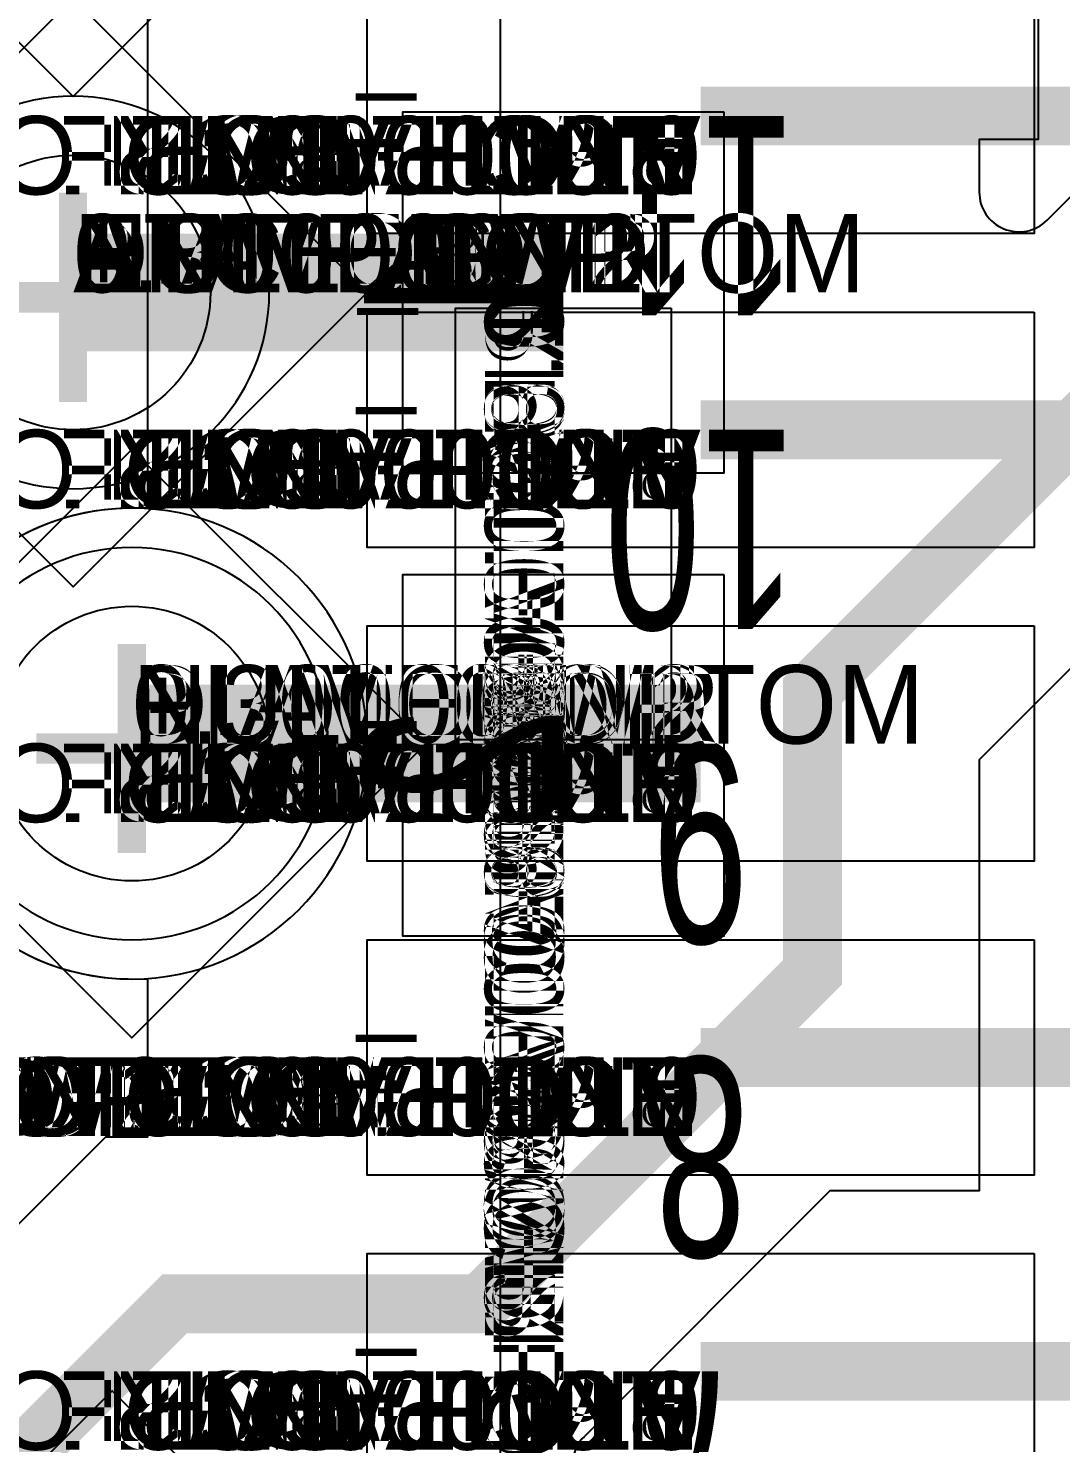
# Model space of a CAD drawing. Extents: x 0 to 323, y 0 to 320.
# Drawn here: x 146.986 to 149.618, y 46.618 to 50.223 of the extents above; entities that cross this region are included whole.
import ezdxf
from ezdxf.enums import TextEntityAlignment as Align

# ---------------------------------------------------------------- set-up
doc = ezdxf.new("R2010")
doc.units = 0
doc.header["$MEASUREMENT"] = 0
doc.layers.get('0').update_dxf_attribs({"linetype": 'CONTINUOUS'})
for name, color, linetype in [('CDN_FIGURES', 7, 'CONTINUOUS'), ('ETCH_BOTTOM', 7, 'CONTINUOUS'), ('ETCH_GND', 3, 'CONTINUOUS'), ('ETCH_INT1', 4, 'CONTINUOUS'), ('ETCH_INT2', 5, 'CONTINUOUS'), ('ETCH_PWR', 6, 'CONTINUOUS'), ('ETCH_TOP', 2, 'CONTINUOUS'), ('MANUFACTURING_NCLEGEND-1-6', 8, 'CONTINUOUS'), ('PACKAGE_GEOMETRY_ASSEMBLY_TOP', 11, 'CONTINUOUS'), ('PACKAGE_GEOMETRY_PIN_NUMBER', 9, 'CONTINUOUS')]:
    doc.layers.add(name, color=color, linetype=linetype)

# ---------------------------------------------------------------- blocks, each defined once
blk = doc.blocks.new('PAD_INFO')
for tag in ['SHAPE_TYPE', 'PAD_HEIGHT', 'PAD_LAYER', 'PAD_TYPE', 'PAD_WIDTH']:
    blk.add_attdef(tag, (0, 0), '', height=0.2)
at = {"flags": 2}
blk.add_attdef('CDN_TYPE', (0, 0), '', height=0.2, dxfattribs=at)
blk = doc.blocks.new('DRILL_INFO')
at = {"flags": 2}
blk.add_attdef('CDN_TYPE', (0, 0), '', height=0.2, dxfattribs=at)
for tag in ['FSHAPE', 'FCHAR', 'DRILL_HEIGHT', 'DIAMETER', 'PLATED', 'DRILL_WIDTH']:
    blk.add_attdef(tag, (0, 0), '', height=0.2)
blk = doc.blocks.new('VIA0700X0300')
at = {"layer": 'ETCH_BOTTOM'}
blk.add_circle((0, 0), 0.35, dxfattribs=at)
at = {"layer": 'ETCH_GND'}
blk.add_circle((0, 0), 0.35, dxfattribs=at)
at = {"layer": 'ETCH_INT1'}
blk.add_circle((0, 0), 0.35, dxfattribs=at)
at = {"layer": 'ETCH_INT2'}
blk.add_circle((0, 0), 0.35, dxfattribs=at)
at = {"layer": 'ETCH_PWR'}
blk.add_circle((0, 0), 0.35, dxfattribs=at)
at = {"layer": 'ETCH_TOP'}
blk.add_circle((0, 0), 0.35, dxfattribs=at)
ref = blk.add_blockref('PAD_INFO', (0, 0))
ref.add_attrib('PAD_LAYER', 'ETCH_TOP', (0, 0), dxfattribs={"height": 0.2})
ref.add_attrib('SHAPE_TYPE', 'NULL', (0, 0), dxfattribs={"height": 0.2})
ref.add_attrib('PAD_TYPE', 'ANTIPAD', (0, 0), dxfattribs={"height": 0.2})
ref.add_attrib('PAD_WIDTH', '0.000000', (0, 0), dxfattribs={"height": 0.2})
ref.add_attrib('PAD_HEIGHT', '0.000000', (0, 0), dxfattribs={"height": 0.2})
ref = blk.add_blockref('PAD_INFO', (0, 0))
ref.add_attrib('PAD_LAYER', 'ETCH_GND', (0, 0), dxfattribs={"height": 0.2})
ref.add_attrib('SHAPE_TYPE', 'NULL', (0, 0), dxfattribs={"height": 0.2})
ref.add_attrib('PAD_TYPE', 'ANTIPAD', (0, 0), dxfattribs={"height": 0.2})
ref.add_attrib('PAD_WIDTH', '0.000000', (0, 0), dxfattribs={"height": 0.2})
ref.add_attrib('PAD_HEIGHT', '0.000000', (0, 0), dxfattribs={"height": 0.2})
ref = blk.add_blockref('PAD_INFO', (0, 0))
ref.add_attrib('PAD_LAYER', 'ETCH_INT1', (0, 0), dxfattribs={"height": 0.2})
ref.add_attrib('SHAPE_TYPE', 'NULL', (0, 0), dxfattribs={"height": 0.2})
ref.add_attrib('PAD_TYPE', 'ANTIPAD', (0, 0), dxfattribs={"height": 0.2})
ref.add_attrib('PAD_WIDTH', '0.000000', (0, 0), dxfattribs={"height": 0.2})
ref.add_attrib('PAD_HEIGHT', '0.000000', (0, 0), dxfattribs={"height": 0.2})
ref = blk.add_blockref('PAD_INFO', (0, 0))
ref.add_attrib('PAD_LAYER', 'ETCH_INT2', (0, 0), dxfattribs={"height": 0.2})
ref.add_attrib('SHAPE_TYPE', 'NULL', (0, 0), dxfattribs={"height": 0.2})
ref.add_attrib('PAD_TYPE', 'ANTIPAD', (0, 0), dxfattribs={"height": 0.2})
ref.add_attrib('PAD_WIDTH', '0.000000', (0, 0), dxfattribs={"height": 0.2})
ref.add_attrib('PAD_HEIGHT', '0.000000', (0, 0), dxfattribs={"height": 0.2})
ref = blk.add_blockref('PAD_INFO', (0, 0))
ref.add_attrib('PAD_LAYER', 'ETCH_PWR', (0, 0), dxfattribs={"height": 0.2})
ref.add_attrib('SHAPE_TYPE', 'NULL', (0, 0), dxfattribs={"height": 0.2})
ref.add_attrib('PAD_TYPE', 'ANTIPAD', (0, 0), dxfattribs={"height": 0.2})
ref.add_attrib('PAD_WIDTH', '0.000000', (0, 0), dxfattribs={"height": 0.2})
ref.add_attrib('PAD_HEIGHT', '0.000000', (0, 0), dxfattribs={"height": 0.2})
ref = blk.add_blockref('PAD_INFO', (0, 0))
ref.add_attrib('PAD_LAYER', 'ETCH_BOTTOM', (0, 0), dxfattribs={"height": 0.2})
ref.add_attrib('SHAPE_TYPE', 'NULL', (0, 0), dxfattribs={"height": 0.2})
ref.add_attrib('PAD_TYPE', 'ANTIPAD', (0, 0), dxfattribs={"height": 0.2})
ref.add_attrib('PAD_WIDTH', '0.000000', (0, 0), dxfattribs={"height": 0.2})
ref.add_attrib('PAD_HEIGHT', '0.000000', (0, 0), dxfattribs={"height": 0.2})
ref = blk.add_blockref('PAD_INFO', (0, 0))
ref.add_attrib('PAD_LAYER', 'ETCH_TOP', (0, 0), dxfattribs={"height": 0.2})
ref.add_attrib('SHAPE_TYPE', 'NULL', (0, 0), dxfattribs={"height": 0.2})
ref.add_attrib('PAD_TYPE', 'THERMAL', (0, 0), dxfattribs={"height": 0.2})
ref.add_attrib('PAD_WIDTH', '0.000000', (0, 0), dxfattribs={"height": 0.2})
ref.add_attrib('PAD_HEIGHT', '0.000000', (0, 0), dxfattribs={"height": 0.2})
ref = blk.add_blockref('PAD_INFO', (0, 0))
ref.add_attrib('PAD_LAYER', 'ETCH_GND', (0, 0), dxfattribs={"height": 0.2})
ref.add_attrib('SHAPE_TYPE', 'NULL', (0, 0), dxfattribs={"height": 0.2})
ref.add_attrib('PAD_TYPE', 'THERMAL', (0, 0), dxfattribs={"height": 0.2})
ref.add_attrib('PAD_WIDTH', '0.000000', (0, 0), dxfattribs={"height": 0.2})
ref.add_attrib('PAD_HEIGHT', '0.000000', (0, 0), dxfattribs={"height": 0.2})
ref = blk.add_blockref('PAD_INFO', (0, 0))
ref.add_attrib('PAD_LAYER', 'ETCH_INT1', (0, 0), dxfattribs={"height": 0.2})
ref.add_attrib('SHAPE_TYPE', 'NULL', (0, 0), dxfattribs={"height": 0.2})
ref.add_attrib('PAD_TYPE', 'THERMAL', (0, 0), dxfattribs={"height": 0.2})
ref.add_attrib('PAD_WIDTH', '0.000000', (0, 0), dxfattribs={"height": 0.2})
ref.add_attrib('PAD_HEIGHT', '0.000000', (0, 0), dxfattribs={"height": 0.2})
ref = blk.add_blockref('PAD_INFO', (0, 0))
ref.add_attrib('PAD_LAYER', 'ETCH_INT2', (0, 0), dxfattribs={"height": 0.2})
ref.add_attrib('SHAPE_TYPE', 'NULL', (0, 0), dxfattribs={"height": 0.2})
ref.add_attrib('PAD_TYPE', 'THERMAL', (0, 0), dxfattribs={"height": 0.2})
ref.add_attrib('PAD_WIDTH', '0.000000', (0, 0), dxfattribs={"height": 0.2})
ref.add_attrib('PAD_HEIGHT', '0.000000', (0, 0), dxfattribs={"height": 0.2})
ref = blk.add_blockref('PAD_INFO', (0, 0))
ref.add_attrib('PAD_LAYER', 'ETCH_PWR', (0, 0), dxfattribs={"height": 0.2})
ref.add_attrib('SHAPE_TYPE', 'NULL', (0, 0), dxfattribs={"height": 0.2})
ref.add_attrib('PAD_TYPE', 'THERMAL', (0, 0), dxfattribs={"height": 0.2})
ref.add_attrib('PAD_WIDTH', '0.000000', (0, 0), dxfattribs={"height": 0.2})
ref.add_attrib('PAD_HEIGHT', '0.000000', (0, 0), dxfattribs={"height": 0.2})
ref = blk.add_blockref('PAD_INFO', (0, 0))
ref.add_attrib('PAD_LAYER', 'ETCH_BOTTOM', (0, 0), dxfattribs={"height": 0.2})
ref.add_attrib('SHAPE_TYPE', 'NULL', (0, 0), dxfattribs={"height": 0.2})
ref.add_attrib('PAD_TYPE', 'THERMAL', (0, 0), dxfattribs={"height": 0.2})
ref.add_attrib('PAD_WIDTH', '0.000000', (0, 0), dxfattribs={"height": 0.2})
ref.add_attrib('PAD_HEIGHT', '0.000000', (0, 0), dxfattribs={"height": 0.2})
ref = blk.add_blockref('PAD_INFO', (0, 0))
ref.add_attrib('PAD_LAYER', 'ETCH_TOP', (0, 0), dxfattribs={"height": 0.2})
ref.add_attrib('SHAPE_TYPE', 'CIRCLE', (0, 0), dxfattribs={"height": 0.2})
ref.add_attrib('PAD_TYPE', 'REGULAR', (0, 0), dxfattribs={"height": 0.2})
ref.add_attrib('PAD_WIDTH', '0.700000', (0, 0), dxfattribs={"height": 0.2})
ref.add_attrib('PAD_HEIGHT', '0.700000', (0, 0), dxfattribs={"height": 0.2})
ref = blk.add_blockref('PAD_INFO', (0, 0))
ref.add_attrib('PAD_LAYER', 'ETCH_GND', (0, 0), dxfattribs={"height": 0.2})
ref.add_attrib('SHAPE_TYPE', 'CIRCLE', (0, 0), dxfattribs={"height": 0.2})
ref.add_attrib('PAD_TYPE', 'REGULAR', (0, 0), dxfattribs={"height": 0.2})
ref.add_attrib('PAD_WIDTH', '0.700000', (0, 0), dxfattribs={"height": 0.2})
ref.add_attrib('PAD_HEIGHT', '0.700000', (0, 0), dxfattribs={"height": 0.2})
ref = blk.add_blockref('PAD_INFO', (0, 0))
ref.add_attrib('PAD_LAYER', 'ETCH_INT1', (0, 0), dxfattribs={"height": 0.2})
ref.add_attrib('SHAPE_TYPE', 'CIRCLE', (0, 0), dxfattribs={"height": 0.2})
ref.add_attrib('PAD_TYPE', 'REGULAR', (0, 0), dxfattribs={"height": 0.2})
ref.add_attrib('PAD_WIDTH', '0.700000', (0, 0), dxfattribs={"height": 0.2})
ref.add_attrib('PAD_HEIGHT', '0.700000', (0, 0), dxfattribs={"height": 0.2})
ref = blk.add_blockref('PAD_INFO', (0, 0))
ref.add_attrib('PAD_LAYER', 'ETCH_INT2', (0, 0), dxfattribs={"height": 0.2})
ref.add_attrib('SHAPE_TYPE', 'CIRCLE', (0, 0), dxfattribs={"height": 0.2})
ref.add_attrib('PAD_TYPE', 'REGULAR', (0, 0), dxfattribs={"height": 0.2})
ref.add_attrib('PAD_WIDTH', '0.700000', (0, 0), dxfattribs={"height": 0.2})
ref.add_attrib('PAD_HEIGHT', '0.700000', (0, 0), dxfattribs={"height": 0.2})
ref = blk.add_blockref('PAD_INFO', (0, 0))
ref.add_attrib('PAD_LAYER', 'ETCH_PWR', (0, 0), dxfattribs={"height": 0.2})
ref.add_attrib('SHAPE_TYPE', 'CIRCLE', (0, 0), dxfattribs={"height": 0.2})
ref.add_attrib('PAD_TYPE', 'REGULAR', (0, 0), dxfattribs={"height": 0.2})
ref.add_attrib('PAD_WIDTH', '0.700000', (0, 0), dxfattribs={"height": 0.2})
ref.add_attrib('PAD_HEIGHT', '0.700000', (0, 0), dxfattribs={"height": 0.2})
ref = blk.add_blockref('PAD_INFO', (0, 0))
ref.add_attrib('PAD_LAYER', 'ETCH_BOTTOM', (0, 0), dxfattribs={"height": 0.2})
ref.add_attrib('SHAPE_TYPE', 'CIRCLE', (0, 0), dxfattribs={"height": 0.2})
ref.add_attrib('PAD_TYPE', 'REGULAR', (0, 0), dxfattribs={"height": 0.2})
ref.add_attrib('PAD_WIDTH', '0.700000', (0, 0), dxfattribs={"height": 0.2})
ref.add_attrib('PAD_HEIGHT', '0.700000', (0, 0), dxfattribs={"height": 0.2})
ref = blk.add_blockref('DRILL_INFO', (0, 0))
ref.add_attrib('DIAMETER', '0.300000', (0, 0), dxfattribs={"height": 0.2})
ref.add_attrib('PLATED', 'PLATED', (0, 0), dxfattribs={"height": 0.2})
ref.add_attrib('FSHAPE', 'DIAMOND', (0, 0), dxfattribs={"height": 0.2})
ref.add_attrib('FCHAR', '+', (0, 0), dxfattribs={"height": 0.2})
ref.add_attrib('DRILL_WIDTH', '1.500000', (0, 0), dxfattribs={"height": 0.2})
ref.add_attrib('DRILL_HEIGHT', '1.500000', (0, 0), dxfattribs={"height": 0.2})
for tag in ['CDN_TYPE', 'PIN']:
    blk.add_attdef(tag, (0, 0), '', height=0.2)
at = {"flags": 2}
for tag in ['PSTKNAME', 'BBV']:
    blk.add_attdef(tag, (0, 0), '', height=0.2, dxfattribs=at)
blk = doc.blocks.new('FIGURE_DIAMOND')
at = {"layer": 'CDN_FIGURES'}
blk.add_lwpolyline([(-0.5, 0), (0, 0.5), (0.5, 0), (0, -0.5)], close=True, dxfattribs=at)
blk = doc.blocks.new('RC1700X0600TS_NS')
at = {"layer": 'ETCH_TOP'}
blk.add_lwpolyline([(-0.85, -0.3), (-0.85, 0.3), (0.85, 0.3), (0.85, -0.3)], close=True, dxfattribs=at)
ref = blk.add_blockref('PAD_INFO', (0, 0))
ref.add_attrib('PAD_LAYER', 'ETCH_TOP', (0, 0), dxfattribs={"height": 0.2})
ref.add_attrib('SHAPE_TYPE', 'NULL', (0, 0), dxfattribs={"height": 0.2})
ref.add_attrib('PAD_TYPE', 'ANTIPAD', (0, 0), dxfattribs={"height": 0.2})
ref.add_attrib('PAD_WIDTH', '0.000000', (0, 0), dxfattribs={"height": 0.2})
ref.add_attrib('PAD_HEIGHT', '0.000000', (0, 0), dxfattribs={"height": 0.2})
ref = blk.add_blockref('PAD_INFO', (0, 0))
ref.add_attrib('PAD_LAYER', 'ETCH_GND', (0, 0), dxfattribs={"height": 0.2})
ref.add_attrib('SHAPE_TYPE', 'NULL', (0, 0), dxfattribs={"height": 0.2})
ref.add_attrib('PAD_TYPE', 'ANTIPAD', (0, 0), dxfattribs={"height": 0.2})
ref.add_attrib('PAD_WIDTH', '0.000000', (0, 0), dxfattribs={"height": 0.2})
ref.add_attrib('PAD_HEIGHT', '0.000000', (0, 0), dxfattribs={"height": 0.2})
ref = blk.add_blockref('PAD_INFO', (0, 0))
ref.add_attrib('PAD_LAYER', 'ETCH_INT1', (0, 0), dxfattribs={"height": 0.2})
ref.add_attrib('SHAPE_TYPE', 'NULL', (0, 0), dxfattribs={"height": 0.2})
ref.add_attrib('PAD_TYPE', 'ANTIPAD', (0, 0), dxfattribs={"height": 0.2})
ref.add_attrib('PAD_WIDTH', '0.000000', (0, 0), dxfattribs={"height": 0.2})
ref.add_attrib('PAD_HEIGHT', '0.000000', (0, 0), dxfattribs={"height": 0.2})
ref = blk.add_blockref('PAD_INFO', (0, 0))
ref.add_attrib('PAD_LAYER', 'ETCH_INT2', (0, 0), dxfattribs={"height": 0.2})
ref.add_attrib('SHAPE_TYPE', 'NULL', (0, 0), dxfattribs={"height": 0.2})
ref.add_attrib('PAD_TYPE', 'ANTIPAD', (0, 0), dxfattribs={"height": 0.2})
ref.add_attrib('PAD_WIDTH', '0.000000', (0, 0), dxfattribs={"height": 0.2})
ref.add_attrib('PAD_HEIGHT', '0.000000', (0, 0), dxfattribs={"height": 0.2})
ref = blk.add_blockref('PAD_INFO', (0, 0))
ref.add_attrib('PAD_LAYER', 'ETCH_PWR', (0, 0), dxfattribs={"height": 0.2})
ref.add_attrib('SHAPE_TYPE', 'NULL', (0, 0), dxfattribs={"height": 0.2})
ref.add_attrib('PAD_TYPE', 'ANTIPAD', (0, 0), dxfattribs={"height": 0.2})
ref.add_attrib('PAD_WIDTH', '0.000000', (0, 0), dxfattribs={"height": 0.2})
ref.add_attrib('PAD_HEIGHT', '0.000000', (0, 0), dxfattribs={"height": 0.2})
ref = blk.add_blockref('PAD_INFO', (0, 0))
ref.add_attrib('PAD_LAYER', 'ETCH_BOTTOM', (0, 0), dxfattribs={"height": 0.2})
ref.add_attrib('SHAPE_TYPE', 'NULL', (0, 0), dxfattribs={"height": 0.2})
ref.add_attrib('PAD_TYPE', 'ANTIPAD', (0, 0), dxfattribs={"height": 0.2})
ref.add_attrib('PAD_WIDTH', '0.000000', (0, 0), dxfattribs={"height": 0.2})
ref.add_attrib('PAD_HEIGHT', '0.000000', (0, 0), dxfattribs={"height": 0.2})
ref = blk.add_blockref('PAD_INFO', (0, 0))
ref.add_attrib('PAD_LAYER', 'ETCH_TOP', (0, 0), dxfattribs={"height": 0.2})
ref.add_attrib('SHAPE_TYPE', 'NULL', (0, 0), dxfattribs={"height": 0.2})
ref.add_attrib('PAD_TYPE', 'THERMAL', (0, 0), dxfattribs={"height": 0.2})
ref.add_attrib('PAD_WIDTH', '0.000000', (0, 0), dxfattribs={"height": 0.2})
ref.add_attrib('PAD_HEIGHT', '0.000000', (0, 0), dxfattribs={"height": 0.2})
ref = blk.add_blockref('PAD_INFO', (0, 0))
ref.add_attrib('PAD_LAYER', 'ETCH_GND', (0, 0), dxfattribs={"height": 0.2})
ref.add_attrib('SHAPE_TYPE', 'NULL', (0, 0), dxfattribs={"height": 0.2})
ref.add_attrib('PAD_TYPE', 'THERMAL', (0, 0), dxfattribs={"height": 0.2})
ref.add_attrib('PAD_WIDTH', '0.000000', (0, 0), dxfattribs={"height": 0.2})
ref.add_attrib('PAD_HEIGHT', '0.000000', (0, 0), dxfattribs={"height": 0.2})
ref = blk.add_blockref('PAD_INFO', (0, 0))
ref.add_attrib('PAD_LAYER', 'ETCH_INT1', (0, 0), dxfattribs={"height": 0.2})
ref.add_attrib('SHAPE_TYPE', 'NULL', (0, 0), dxfattribs={"height": 0.2})
ref.add_attrib('PAD_TYPE', 'THERMAL', (0, 0), dxfattribs={"height": 0.2})
ref.add_attrib('PAD_WIDTH', '0.000000', (0, 0), dxfattribs={"height": 0.2})
ref.add_attrib('PAD_HEIGHT', '0.000000', (0, 0), dxfattribs={"height": 0.2})
ref = blk.add_blockref('PAD_INFO', (0, 0))
ref.add_attrib('PAD_LAYER', 'ETCH_INT2', (0, 0), dxfattribs={"height": 0.2})
ref.add_attrib('SHAPE_TYPE', 'NULL', (0, 0), dxfattribs={"height": 0.2})
ref.add_attrib('PAD_TYPE', 'THERMAL', (0, 0), dxfattribs={"height": 0.2})
ref.add_attrib('PAD_WIDTH', '0.000000', (0, 0), dxfattribs={"height": 0.2})
ref.add_attrib('PAD_HEIGHT', '0.000000', (0, 0), dxfattribs={"height": 0.2})
ref = blk.add_blockref('PAD_INFO', (0, 0))
ref.add_attrib('PAD_LAYER', 'ETCH_PWR', (0, 0), dxfattribs={"height": 0.2})
ref.add_attrib('SHAPE_TYPE', 'NULL', (0, 0), dxfattribs={"height": 0.2})
ref.add_attrib('PAD_TYPE', 'THERMAL', (0, 0), dxfattribs={"height": 0.2})
ref.add_attrib('PAD_WIDTH', '0.000000', (0, 0), dxfattribs={"height": 0.2})
ref.add_attrib('PAD_HEIGHT', '0.000000', (0, 0), dxfattribs={"height": 0.2})
ref = blk.add_blockref('PAD_INFO', (0, 0))
ref.add_attrib('PAD_LAYER', 'ETCH_BOTTOM', (0, 0), dxfattribs={"height": 0.2})
ref.add_attrib('SHAPE_TYPE', 'NULL', (0, 0), dxfattribs={"height": 0.2})
ref.add_attrib('PAD_TYPE', 'THERMAL', (0, 0), dxfattribs={"height": 0.2})
ref.add_attrib('PAD_WIDTH', '0.000000', (0, 0), dxfattribs={"height": 0.2})
ref.add_attrib('PAD_HEIGHT', '0.000000', (0, 0), dxfattribs={"height": 0.2})
ref = blk.add_blockref('PAD_INFO', (0, 0))
ref.add_attrib('PAD_LAYER', 'ETCH_TOP', (0, 0), dxfattribs={"height": 0.2})
ref.add_attrib('SHAPE_TYPE', 'RECTANGLE', (0, 0), dxfattribs={"height": 0.2})
ref.add_attrib('PAD_TYPE', 'REGULAR', (0, 0), dxfattribs={"height": 0.2})
ref.add_attrib('PAD_WIDTH', '1.700000', (0, 0), dxfattribs={"height": 0.2})
ref.add_attrib('PAD_HEIGHT', '0.600000', (0, 0), dxfattribs={"height": 0.2})
ref = blk.add_blockref('PAD_INFO', (0, 0))
ref.add_attrib('PAD_LAYER', 'ETCH_GND', (0, 0), dxfattribs={"height": 0.2})
ref.add_attrib('SHAPE_TYPE', 'NULL', (0, 0), dxfattribs={"height": 0.2})
ref.add_attrib('PAD_TYPE', 'REGULAR', (0, 0), dxfattribs={"height": 0.2})
ref.add_attrib('PAD_WIDTH', '0.000000', (0, 0), dxfattribs={"height": 0.2})
ref.add_attrib('PAD_HEIGHT', '0.000000', (0, 0), dxfattribs={"height": 0.2})
ref = blk.add_blockref('PAD_INFO', (0, 0))
ref.add_attrib('PAD_LAYER', 'ETCH_INT1', (0, 0), dxfattribs={"height": 0.2})
ref.add_attrib('SHAPE_TYPE', 'NULL', (0, 0), dxfattribs={"height": 0.2})
ref.add_attrib('PAD_TYPE', 'REGULAR', (0, 0), dxfattribs={"height": 0.2})
ref.add_attrib('PAD_WIDTH', '0.000000', (0, 0), dxfattribs={"height": 0.2})
ref.add_attrib('PAD_HEIGHT', '0.000000', (0, 0), dxfattribs={"height": 0.2})
ref = blk.add_blockref('PAD_INFO', (0, 0))
ref.add_attrib('PAD_LAYER', 'ETCH_INT2', (0, 0), dxfattribs={"height": 0.2})
ref.add_attrib('SHAPE_TYPE', 'NULL', (0, 0), dxfattribs={"height": 0.2})
ref.add_attrib('PAD_TYPE', 'REGULAR', (0, 0), dxfattribs={"height": 0.2})
ref.add_attrib('PAD_WIDTH', '0.000000', (0, 0), dxfattribs={"height": 0.2})
ref.add_attrib('PAD_HEIGHT', '0.000000', (0, 0), dxfattribs={"height": 0.2})
ref = blk.add_blockref('PAD_INFO', (0, 0))
ref.add_attrib('PAD_LAYER', 'ETCH_PWR', (0, 0), dxfattribs={"height": 0.2})
ref.add_attrib('SHAPE_TYPE', 'NULL', (0, 0), dxfattribs={"height": 0.2})
ref.add_attrib('PAD_TYPE', 'REGULAR', (0, 0), dxfattribs={"height": 0.2})
ref.add_attrib('PAD_WIDTH', '0.000000', (0, 0), dxfattribs={"height": 0.2})
ref.add_attrib('PAD_HEIGHT', '0.000000', (0, 0), dxfattribs={"height": 0.2})
ref = blk.add_blockref('PAD_INFO', (0, 0))
ref.add_attrib('PAD_LAYER', 'ETCH_BOTTOM', (0, 0), dxfattribs={"height": 0.2})
ref.add_attrib('SHAPE_TYPE', 'NULL', (0, 0), dxfattribs={"height": 0.2})
ref.add_attrib('PAD_TYPE', 'REGULAR', (0, 0), dxfattribs={"height": 0.2})
ref.add_attrib('PAD_WIDTH', '0.000000', (0, 0), dxfattribs={"height": 0.2})
ref.add_attrib('PAD_HEIGHT', '0.000000', (0, 0), dxfattribs={"height": 0.2})
ref = blk.add_blockref('DRILL_INFO', (0, 0))
ref.add_attrib('DIAMETER', '0.000000', (0, 0), dxfattribs={"height": 0.2})
ref.add_attrib('PLATED', 'PLATED', (0, 0), dxfattribs={"height": 0.2})
ref.add_attrib('FSHAPE', 'NULL', (0, 0), dxfattribs={"height": 0.2})
ref.add_attrib('DRILL_WIDTH', '0.000000', (0, 0), dxfattribs={"height": 0.2})
ref.add_attrib('DRILL_HEIGHT', '0.000000', (0, 0), dxfattribs={"height": 0.2})
for tag in ['CDN_TYPE', 'PIN']:
    blk.add_attdef(tag, (0, 0), '', height=0.2)
at = {"flags": 2}
for tag in ['PSTKNAME', 'BBV']:
    blk.add_attdef(tag, (0, 0), '', height=0.2, dxfattribs=at)
blk = doc.blocks.new('F177')
at = {"layer": 'PACKAGE_GEOMETRY_ASSEMBLY_TOP'}
blk.add_lwpolyline([(0.51, -21.65), (10.75, -21.65), (10.75, 0.85), (0.51, 0.85)], close=True, dxfattribs=at)
at = {"layer": 'ETCH_TOP'}
for p in [(0, -7.2), (0, -6.4), (0, -5.6), (0, -8), (0, -4.8)]:
    blk.add_blockref('RC1700X0600TS_NS', p, dxfattribs=at)
at = {"flags": 2}
for tag in ['SYMBOL_TYPE', 'CDN_TYPE', 'REFDES']:
    blk.add_attdef(tag, (0, 0), '', height=0.2, dxfattribs=at)
blk = doc.blocks.new('RC0920X0820TS')
at = {"layer": 'ETCH_TOP'}
blk.add_lwpolyline([(-0.46, -0.41), (-0.46, 0.41), (0.46, 0.41), (0.46, -0.41)], close=True, dxfattribs=at)
ref = blk.add_blockref('PAD_INFO', (0, 0))
ref.add_attrib('PAD_LAYER', 'ETCH_TOP', (0, 0), dxfattribs={"height": 0.2})
ref.add_attrib('SHAPE_TYPE', 'NULL', (0, 0), dxfattribs={"height": 0.2})
ref.add_attrib('PAD_TYPE', 'ANTIPAD', (0, 0), dxfattribs={"height": 0.2})
ref.add_attrib('PAD_WIDTH', '0.000000', (0, 0), dxfattribs={"height": 0.2})
ref.add_attrib('PAD_HEIGHT', '0.000000', (0, 0), dxfattribs={"height": 0.2})
ref = blk.add_blockref('PAD_INFO', (0, 0))
ref.add_attrib('PAD_LAYER', 'ETCH_GND', (0, 0), dxfattribs={"height": 0.2})
ref.add_attrib('SHAPE_TYPE', 'NULL', (0, 0), dxfattribs={"height": 0.2})
ref.add_attrib('PAD_TYPE', 'ANTIPAD', (0, 0), dxfattribs={"height": 0.2})
ref.add_attrib('PAD_WIDTH', '0.000000', (0, 0), dxfattribs={"height": 0.2})
ref.add_attrib('PAD_HEIGHT', '0.000000', (0, 0), dxfattribs={"height": 0.2})
ref = blk.add_blockref('PAD_INFO', (0, 0))
ref.add_attrib('PAD_LAYER', 'ETCH_INT1', (0, 0), dxfattribs={"height": 0.2})
ref.add_attrib('SHAPE_TYPE', 'NULL', (0, 0), dxfattribs={"height": 0.2})
ref.add_attrib('PAD_TYPE', 'ANTIPAD', (0, 0), dxfattribs={"height": 0.2})
ref.add_attrib('PAD_WIDTH', '0.000000', (0, 0), dxfattribs={"height": 0.2})
ref.add_attrib('PAD_HEIGHT', '0.000000', (0, 0), dxfattribs={"height": 0.2})
ref = blk.add_blockref('PAD_INFO', (0, 0))
ref.add_attrib('PAD_LAYER', 'ETCH_INT2', (0, 0), dxfattribs={"height": 0.2})
ref.add_attrib('SHAPE_TYPE', 'NULL', (0, 0), dxfattribs={"height": 0.2})
ref.add_attrib('PAD_TYPE', 'ANTIPAD', (0, 0), dxfattribs={"height": 0.2})
ref.add_attrib('PAD_WIDTH', '0.000000', (0, 0), dxfattribs={"height": 0.2})
ref.add_attrib('PAD_HEIGHT', '0.000000', (0, 0), dxfattribs={"height": 0.2})
ref = blk.add_blockref('PAD_INFO', (0, 0))
ref.add_attrib('PAD_LAYER', 'ETCH_PWR', (0, 0), dxfattribs={"height": 0.2})
ref.add_attrib('SHAPE_TYPE', 'NULL', (0, 0), dxfattribs={"height": 0.2})
ref.add_attrib('PAD_TYPE', 'ANTIPAD', (0, 0), dxfattribs={"height": 0.2})
ref.add_attrib('PAD_WIDTH', '0.000000', (0, 0), dxfattribs={"height": 0.2})
ref.add_attrib('PAD_HEIGHT', '0.000000', (0, 0), dxfattribs={"height": 0.2})
ref = blk.add_blockref('PAD_INFO', (0, 0))
ref.add_attrib('PAD_LAYER', 'ETCH_BOTTOM', (0, 0), dxfattribs={"height": 0.2})
ref.add_attrib('SHAPE_TYPE', 'NULL', (0, 0), dxfattribs={"height": 0.2})
ref.add_attrib('PAD_TYPE', 'ANTIPAD', (0, 0), dxfattribs={"height": 0.2})
ref.add_attrib('PAD_WIDTH', '0.000000', (0, 0), dxfattribs={"height": 0.2})
ref.add_attrib('PAD_HEIGHT', '0.000000', (0, 0), dxfattribs={"height": 0.2})
ref = blk.add_blockref('PAD_INFO', (0, 0))
ref.add_attrib('PAD_LAYER', 'ETCH_TOP', (0, 0), dxfattribs={"height": 0.2})
ref.add_attrib('SHAPE_TYPE', 'NULL', (0, 0), dxfattribs={"height": 0.2})
ref.add_attrib('PAD_TYPE', 'THERMAL', (0, 0), dxfattribs={"height": 0.2})
ref.add_attrib('PAD_WIDTH', '0.000000', (0, 0), dxfattribs={"height": 0.2})
ref.add_attrib('PAD_HEIGHT', '0.000000', (0, 0), dxfattribs={"height": 0.2})
ref = blk.add_blockref('PAD_INFO', (0, 0))
ref.add_attrib('PAD_LAYER', 'ETCH_GND', (0, 0), dxfattribs={"height": 0.2})
ref.add_attrib('SHAPE_TYPE', 'NULL', (0, 0), dxfattribs={"height": 0.2})
ref.add_attrib('PAD_TYPE', 'THERMAL', (0, 0), dxfattribs={"height": 0.2})
ref.add_attrib('PAD_WIDTH', '0.000000', (0, 0), dxfattribs={"height": 0.2})
ref.add_attrib('PAD_HEIGHT', '0.000000', (0, 0), dxfattribs={"height": 0.2})
ref = blk.add_blockref('PAD_INFO', (0, 0))
ref.add_attrib('PAD_LAYER', 'ETCH_INT1', (0, 0), dxfattribs={"height": 0.2})
ref.add_attrib('SHAPE_TYPE', 'NULL', (0, 0), dxfattribs={"height": 0.2})
ref.add_attrib('PAD_TYPE', 'THERMAL', (0, 0), dxfattribs={"height": 0.2})
ref.add_attrib('PAD_WIDTH', '0.000000', (0, 0), dxfattribs={"height": 0.2})
ref.add_attrib('PAD_HEIGHT', '0.000000', (0, 0), dxfattribs={"height": 0.2})
ref = blk.add_blockref('PAD_INFO', (0, 0))
ref.add_attrib('PAD_LAYER', 'ETCH_INT2', (0, 0), dxfattribs={"height": 0.2})
ref.add_attrib('SHAPE_TYPE', 'NULL', (0, 0), dxfattribs={"height": 0.2})
ref.add_attrib('PAD_TYPE', 'THERMAL', (0, 0), dxfattribs={"height": 0.2})
ref.add_attrib('PAD_WIDTH', '0.000000', (0, 0), dxfattribs={"height": 0.2})
ref.add_attrib('PAD_HEIGHT', '0.000000', (0, 0), dxfattribs={"height": 0.2})
ref = blk.add_blockref('PAD_INFO', (0, 0))
ref.add_attrib('PAD_LAYER', 'ETCH_PWR', (0, 0), dxfattribs={"height": 0.2})
ref.add_attrib('SHAPE_TYPE', 'NULL', (0, 0), dxfattribs={"height": 0.2})
ref.add_attrib('PAD_TYPE', 'THERMAL', (0, 0), dxfattribs={"height": 0.2})
ref.add_attrib('PAD_WIDTH', '0.000000', (0, 0), dxfattribs={"height": 0.2})
ref.add_attrib('PAD_HEIGHT', '0.000000', (0, 0), dxfattribs={"height": 0.2})
ref = blk.add_blockref('PAD_INFO', (0, 0))
ref.add_attrib('PAD_LAYER', 'ETCH_BOTTOM', (0, 0), dxfattribs={"height": 0.2})
ref.add_attrib('SHAPE_TYPE', 'NULL', (0, 0), dxfattribs={"height": 0.2})
ref.add_attrib('PAD_TYPE', 'THERMAL', (0, 0), dxfattribs={"height": 0.2})
ref.add_attrib('PAD_WIDTH', '0.000000', (0, 0), dxfattribs={"height": 0.2})
ref.add_attrib('PAD_HEIGHT', '0.000000', (0, 0), dxfattribs={"height": 0.2})
ref = blk.add_blockref('PAD_INFO', (0, 0))
ref.add_attrib('PAD_LAYER', 'ETCH_TOP', (0, 0), dxfattribs={"height": 0.2})
ref.add_attrib('SHAPE_TYPE', 'RECTANGLE', (0, 0), dxfattribs={"height": 0.2})
ref.add_attrib('PAD_TYPE', 'REGULAR', (0, 0), dxfattribs={"height": 0.2})
ref.add_attrib('PAD_WIDTH', '0.920000', (0, 0), dxfattribs={"height": 0.2})
ref.add_attrib('PAD_HEIGHT', '0.820000', (0, 0), dxfattribs={"height": 0.2})
ref = blk.add_blockref('PAD_INFO', (0, 0))
ref.add_attrib('PAD_LAYER', 'ETCH_GND', (0, 0), dxfattribs={"height": 0.2})
ref.add_attrib('SHAPE_TYPE', 'NULL', (0, 0), dxfattribs={"height": 0.2})
ref.add_attrib('PAD_TYPE', 'REGULAR', (0, 0), dxfattribs={"height": 0.2})
ref.add_attrib('PAD_WIDTH', '0.000000', (0, 0), dxfattribs={"height": 0.2})
ref.add_attrib('PAD_HEIGHT', '0.000000', (0, 0), dxfattribs={"height": 0.2})
ref = blk.add_blockref('PAD_INFO', (0, 0))
ref.add_attrib('PAD_LAYER', 'ETCH_INT1', (0, 0), dxfattribs={"height": 0.2})
ref.add_attrib('SHAPE_TYPE', 'NULL', (0, 0), dxfattribs={"height": 0.2})
ref.add_attrib('PAD_TYPE', 'REGULAR', (0, 0), dxfattribs={"height": 0.2})
ref.add_attrib('PAD_WIDTH', '0.000000', (0, 0), dxfattribs={"height": 0.2})
ref.add_attrib('PAD_HEIGHT', '0.000000', (0, 0), dxfattribs={"height": 0.2})
ref = blk.add_blockref('PAD_INFO', (0, 0))
ref.add_attrib('PAD_LAYER', 'ETCH_INT2', (0, 0), dxfattribs={"height": 0.2})
ref.add_attrib('SHAPE_TYPE', 'NULL', (0, 0), dxfattribs={"height": 0.2})
ref.add_attrib('PAD_TYPE', 'REGULAR', (0, 0), dxfattribs={"height": 0.2})
ref.add_attrib('PAD_WIDTH', '0.000000', (0, 0), dxfattribs={"height": 0.2})
ref.add_attrib('PAD_HEIGHT', '0.000000', (0, 0), dxfattribs={"height": 0.2})
ref = blk.add_blockref('PAD_INFO', (0, 0))
ref.add_attrib('PAD_LAYER', 'ETCH_PWR', (0, 0), dxfattribs={"height": 0.2})
ref.add_attrib('SHAPE_TYPE', 'NULL', (0, 0), dxfattribs={"height": 0.2})
ref.add_attrib('PAD_TYPE', 'REGULAR', (0, 0), dxfattribs={"height": 0.2})
ref.add_attrib('PAD_WIDTH', '0.000000', (0, 0), dxfattribs={"height": 0.2})
ref.add_attrib('PAD_HEIGHT', '0.000000', (0, 0), dxfattribs={"height": 0.2})
ref = blk.add_blockref('PAD_INFO', (0, 0))
ref.add_attrib('PAD_LAYER', 'ETCH_BOTTOM', (0, 0), dxfattribs={"height": 0.2})
ref.add_attrib('SHAPE_TYPE', 'NULL', (0, 0), dxfattribs={"height": 0.2})
ref.add_attrib('PAD_TYPE', 'REGULAR', (0, 0), dxfattribs={"height": 0.2})
ref.add_attrib('PAD_WIDTH', '0.000000', (0, 0), dxfattribs={"height": 0.2})
ref.add_attrib('PAD_HEIGHT', '0.000000', (0, 0), dxfattribs={"height": 0.2})
ref = blk.add_blockref('DRILL_INFO', (0, 0))
ref.add_attrib('DIAMETER', '0.000000', (0, 0), dxfattribs={"height": 0.2})
ref.add_attrib('PLATED', 'PLATED', (0, 0), dxfattribs={"height": 0.2})
ref.add_attrib('FSHAPE', 'NULL', (0, 0), dxfattribs={"height": 0.2})
ref.add_attrib('DRILL_WIDTH', '0.000000', (0, 0), dxfattribs={"height": 0.2})
ref.add_attrib('DRILL_HEIGHT', '0.000000', (0, 0), dxfattribs={"height": 0.2})
for tag in ['CDN_TYPE', 'PIN']:
    blk.add_attdef(tag, (0, 0), '', height=0.2)
at = {"flags": 2}
for tag in ['PSTKNAME', 'BBV']:
    blk.add_attdef(tag, (0, 0), '', height=0.2, dxfattribs=at)
blk = doc.blocks.new('F270')
at = {"layer": 'PACKAGE_GEOMETRY_ASSEMBLY_TOP'}
blk.add_lwpolyline([(0.04, -0.275), (1.14, -0.275), (1.14, 0.275), (0.04, 0.275)], close=True, dxfattribs=at)
at = {"layer": 'ETCH_TOP'}
ref = blk.add_blockref('RC0920X0820TS', (0, 0), dxfattribs=at)
ref.add_attrib('CDN_TYPE', 'PIN', (0, 0), dxfattribs={"height": 0.2})
ref.add_attrib('PIN', '1', (0, 0), dxfattribs={"height": 0.2})
ref = blk.add_blockref('RC0920X0820TS', (1.18, 0), dxfattribs=at)
ref.add_attrib('CDN_TYPE', 'PIN', (0, 0), dxfattribs={"height": 0.2})
ref.add_attrib('PIN', '2', (0, 0), dxfattribs={"height": 0.2})
at = {"flags": 2}
for tag in ['SYMBOL_TYPE', 'CDN_TYPE', 'REFDES']:
    blk.add_attdef(tag, (0, 0), '', height=0.2, dxfattribs=at)

msp = doc.modelspace()

# ---------------------------------------------------------------- linework, layer by layer
at = {"layer": 'ETCH_BOTTOM'}
for points, format in [([(138.9101, 52.5499), (146.5502, 52.5499, -0.434609), (146.6513, 52.4415, 0.472763), (147.3257, 51.8047, -0.451786), (147.4399, 51.7041), (147.4399, 50.6601), (147.2899, 50.6601), (147.2899, 49.0008), (147.24, 49, 0.983472), (147.24, 47.8), (147.2899, 47.7992), (147.2899, 47.3971), (147.1827, 47.3971), (146.2232, 46.4376, -0.668179), (146.0501, 46.5093), (146.0501, 46.8178), (146.0852, 46.8292, 0.726862), (146.0852, 47.9708), (146.0501, 47.9822), (146.0501, 49.6501), (140.0499, 49.6501)], "xyb"), ([(149.5601, 51.5439), (149.5601, 49.9399), (149.4101, 49.9399), (149.4101, 49.8061, 0.668179), (149.5832, 49.7344), (149.8496, 50.0008), (149.8503, 50.0207, -2.301111), (150.4707, 49.4003), (150.4508, 49.3996), (149.4101, 48.3589), (149.4101, 47.2599), (149.0293, 47.2599), (148.4026, 46.6332, 0.668179), (148.4743, 46.4601), (149.4601, 46.4601), (149.4601, 44.7818, 0.746943), (149.6466, 44.7266, -3.378646), (149.6466, 44.0734, 0.746943), (149.4601, 44.0182), (149.4601, 43.2501)], "xyb"), ([(109.4, 37.8, 0.15, 0.15, 0), (109.325, 37.725, 0.15, 0.15, 0), (109.325, 36.1875, 0.15, 0.15, 0), (112.0375, 33.475, 0.15, 0.15, 0), (133.8618, 33.475, 0.15, 0.15, 0), (147.3588, 46.972, 0.15, 0.15, 0), (148.1402, 46.972, 0.15, 0.15, 0), (148.985, 47.8168, 0.15, 0.15, 0), (148.985, 48.535, 0.15, 0.15, 0), (150.45, 50, 0.15, 0.15, 0)], "xyseb"), ([(148.35, 49.55, 0.3, 0.3, 0), (147.1, 49.55, 0.3, 0.3, 0)], "xyseb"), ([(147.25, 48.4, 0.3, 0.3, 0), (148.32, 48.4, 0.3, 0.3, 0), (148.35, 48.37, 0.3, 0.3, 0)], "xyseb")]:
    msp.add_lwpolyline(points, format=format, dxfattribs=at)
at = {"layer": 'ETCH_GND'}
msp.add_lwpolyline([(147.7501, 48.4, 1), (146.7499, 48.4, 1)], format="xyb", close=True, dxfattribs=at)
at = {"layer": 'ETCH_INT1'}
msp.add_lwpolyline([(147.8501, 48.4, 1), (146.6499, 48.4, 1)], format="xyb", close=True, dxfattribs=at)
at = {"layer": 'ETCH_INT2'}
msp.add_lwpolyline([(147.7501, 48.4, 1), (146.7499, 48.4, 1)], format="xyb", close=True, dxfattribs=at)
at = {"layer": 'ETCH_PWR'}
msp.add_lwpolyline([(147.6001, 49.55, 1), (146.5999, 49.55, 1)], format="xyb", close=True, dxfattribs=at)
at = {"layer": 'ETCH_TOP'}
for points in [[(148.7, 50, 0.15, 0.15, 0), (150.45, 50, 0.15, 0.15, 0)], [(148.7, 49.2, 0.15, 0.15, 0), (151.6, 49.2, 0.15, 0.15, 0)], [(148.7, 48.4, 0.3, 0.3, 0), (147.25, 48.4, 0.3, 0.3, 0)], [(148.7, 47.6, 0.15, 0.15, 0), (150.55, 47.6, 0.15, 0.15, 0)], [(148.7, 46.8, 0.15, 0.15, 0), (151.95, 46.8, 0.15, 0.15, 0)]]:
    msp.add_lwpolyline(points, format="xyseb", dxfattribs=at)

# ---------------------------------------------------------------- block references
at = {"rotation": 180}
msp.add_blockref('F177', (148.7, 42), dxfattribs=at)
at = {"xscale": -1, "rotation": 90}
msp.add_blockref('F270', (148.35, 49.55), dxfattribs=at)
at = {"layer": 'ETCH_TOP'}
for p in [(147.1, 49.55), (147.25, 48.4), (145.9, 47.4)]:
    msp.add_blockref('VIA0700X0300', p, dxfattribs=at)
at = {"layer": 'MANUFACTURING_NCLEGEND-1-6', "xscale": 1.5, "yscale": 1.5}
for p in [(147.1, 50.8), (147.1, 49.55), (147.25, 48.4), (147.2, 46)]:
    msp.add_blockref('FIGURE_DIAMOND', p, dxfattribs=at)

# ---------------------------------------------------------------- texts
at = {"layer": 'MANUFACTURING_NCLEGEND-1-6'}
for p in [(147.1, 49.55), (147.25, 48.4)]:
    msp.add_text('+', height=0.75, dxfattribs=at).set_placement(p, align=Align.MIDDLE_CENTER)
at = {"layer": 'PACKAGE_GEOMETRY_PIN_NUMBER', "width": 0.649606}
for s, p in [('11', (148.7, 50)), ('10', (148.7, 49.2)), ('9', (148.7, 48.4)), ('8', (148.7, 47.6)), ('7', (148.7, 46.8))]:
    msp.add_text(s, height=0.508, rotation=180, dxfattribs=at).set_placement(p, align=Align.CENTER)
at = {"layer": 'PACKAGE_GEOMETRY_PIN_NUMBER', "text_generation_flag": 2, "width": 0.649606}
for s, p in [('1', (148.35, 49.55)), ('2', (148.35, 48.37))]:
    msp.add_text(s, height=0.508, rotation=90, dxfattribs=at).set_placement(p, align=Align.CENTER)

doc.saveas('drawing.dxf')
